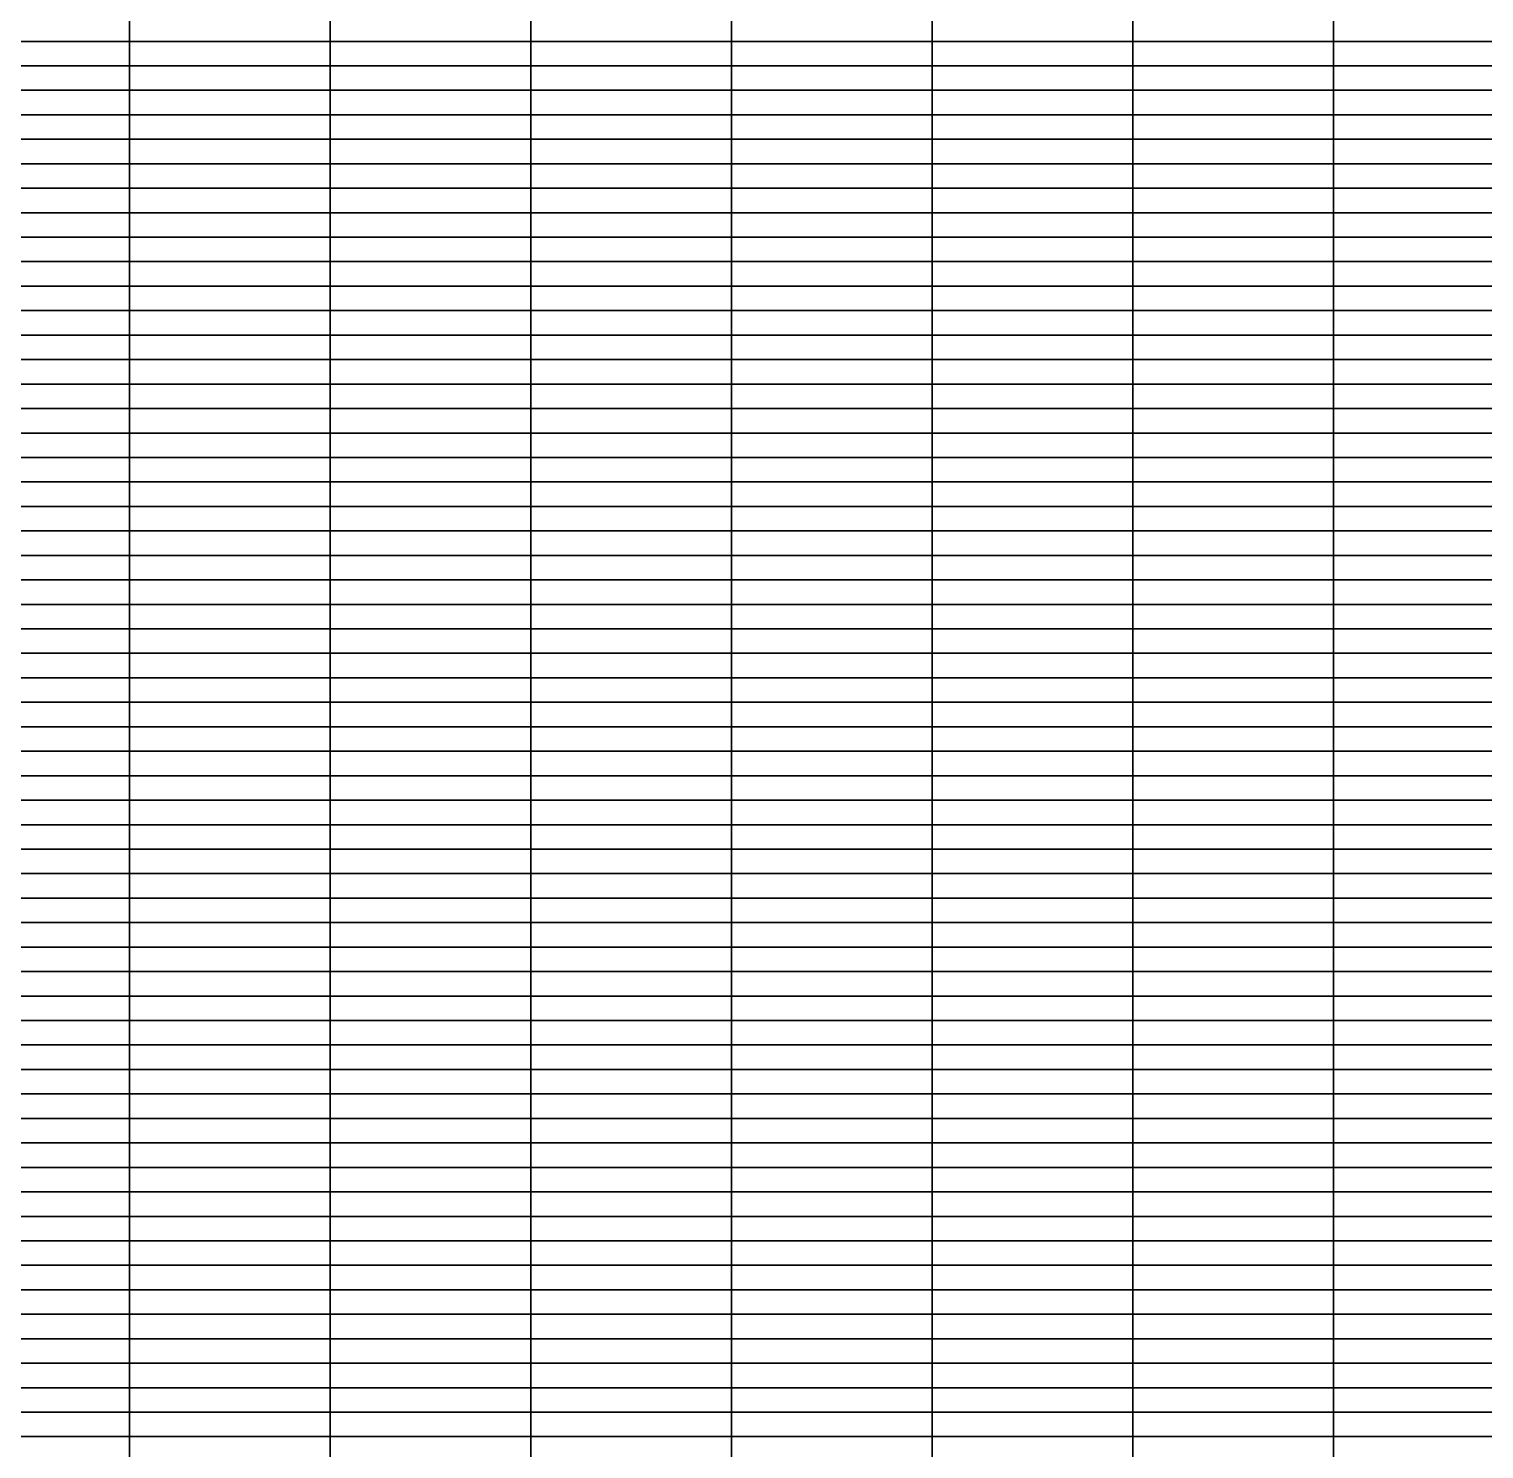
# Model space of a CAD drawing. Header units: metres. Extents: x 0 to 1189, y 5 to 4665.
# Drawn here: x 594.5 to 891.8, y 3497.5 to 3787.5 of the extents above; entities that cross this region are included whole.
import ezdxf

# ---------------------------------------------------------------- set-up
doc = ezdxf.new("R2010")
doc.units = ezdxf.units.M

msp = doc.modelspace()

# ---------------------------------------------------------------- linework, layer by layer
for points in [[(615, 3785, 28.13), (574, 3785, -176.51), (574, 3790, 160.88), (615, 3790, 169.58)], [(656, 3785, 85.23), (615, 3785, 28.13), (615, 3790, 169.58), (656, 3790, 118.37)], [(697, 3785, 115.99), (656, 3785, 85.23), (656, 3790, 118.37), (697, 3790, 134.02)], [(738, 3785, 86.08), (697, 3785, 115.99), (697, 3790, 134.02), (738, 3790, 142.17)], [(779, 3785, 123.13), (738, 3785, 86.08), (738, 3790, 142.17), (779, 3790, 162.71)], [(820, 3785, 162.39), (779, 3785, 123.13), (779, 3790, 162.71), (820, 3790, 174.18)], [(861, 3785, 174.02), (820, 3785, 162.39), (820, 3790, 174.18), (861, 3790, 179.77)], [(902, 3785, 176.3), (861, 3785, 174.02), (861, 3790, 179.77), (902, 3790, 182.78)], [(615, 3780, -452.55), (574, 3780, -901.23), (574, 3785, -176.51), (615, 3785, 28.13)], [(656, 3780, -270.31), (615, 3780, -452.55), (615, 3785, 28.13), (656, 3785, 85.23)], [(697, 3780, -174.48), (656, 3780, -270.31), (656, 3785, 85.23), (697, 3785, 115.99)], [(738, 3780, -68.73), (697, 3780, -174.48), (697, 3785, 115.99), (738, 3785, 86.08)], [(779, 3780, 52.92), (738, 3780, -68.73), (738, 3785, 86.08), (779, 3785, 123.13)], [(820, 3780, 121.88), (779, 3780, 52.92), (779, 3785, 123.13), (820, 3785, 162.39)], [(861, 3780, 119.8), (820, 3780, 121.88), (820, 3785, 162.39), (861, 3785, 174.02)], [(902, 3780, 146.98), (861, 3780, 119.8), (861, 3785, 174.02), (902, 3785, 176.3)], [(615, 3775, 166.07), (574, 3775, 160.04), (574, 3780, -901.23), (615, 3780, -452.55)], [(656, 3775, 127.89), (615, 3775, 166.07), (615, 3780, -452.55), (656, 3780, -270.31)], [(697, 3775, 135.15), (656, 3775, 127.89), (656, 3780, -270.31), (697, 3780, -174.48)], [(738, 3775, 162.02), (697, 3775, 135.15), (697, 3780, -174.48), (738, 3780, -68.73)], [(779, 3775, 157.88), (738, 3775, 162.02), (738, 3780, -68.73), (779, 3780, 52.92)], [(820, 3775, 155.47), (779, 3775, 157.88), (779, 3780, 52.92), (820, 3780, 121.88)], [(861, 3775, 179.93), (820, 3775, 155.47), (820, 3780, 121.88), (861, 3780, 119.8)], [(902, 3775, 183.51), (861, 3775, 179.93), (861, 3780, 119.8), (902, 3780, 146.98)], [(615, 3770, 162.63), (574, 3770, 167.57), (574, 3775, 160.04), (615, 3775, 166.07)], [(656, 3770, 124.72), (615, 3770, 162.63), (615, 3775, 166.07), (656, 3775, 127.89)], [(697, 3770, 115.5), (656, 3770, 124.72), (656, 3775, 127.89), (697, 3775, 135.15)], [(738, 3770, 143.83), (697, 3770, 115.5), (697, 3775, 135.15), (738, 3775, 162.02)], [(779, 3770, 164.44), (738, 3770, 143.83), (738, 3775, 162.02), (779, 3775, 157.88)], [(820, 3770, 154.47), (779, 3770, 164.44), (779, 3775, 157.88), (820, 3775, 155.47)], [(861, 3770, 176.22), (820, 3770, 154.47), (820, 3775, 155.47), (861, 3775, 179.93)], [(902, 3770, 179.91), (861, 3770, 176.22), (861, 3775, 179.93), (902, 3775, 183.51)], [(615, 3765, 158.91), (574, 3765, 166.05), (574, 3770, 167.57), (615, 3770, 162.63)], [(656, 3765, 113.49), (615, 3765, 158.91), (615, 3770, 162.63), (656, 3770, 124.72)], [(697, 3765, 105.23), (656, 3765, 113.49), (656, 3770, 124.72), (697, 3770, 115.5)], [(738, 3765, 75.89), (697, 3765, 105.23), (697, 3770, 115.5), (738, 3770, 143.83)], [(779, 3765, 130.46), (738, 3765, 75.89), (738, 3770, 143.83), (779, 3770, 164.44)], [(820, 3765, 160.92), (779, 3765, 130.46), (779, 3770, 164.44), (820, 3770, 154.47)], [(861, 3765, 175.54), (820, 3765, 160.92), (820, 3770, 154.47), (861, 3770, 176.22)], [(902, 3765, 183.11), (861, 3765, 175.54), (861, 3770, 176.22), (902, 3770, 179.91)], [(615, 3760, 85.27), (574, 3760, 104.26), (574, 3765, 166.05), (615, 3765, 158.91)], [(656, 3760, 47.6), (615, 3760, 85.27), (615, 3765, 158.91), (656, 3765, 113.49)], [(697, 3760, 28.53), (656, 3760, 47.6), (656, 3765, 113.49), (697, 3765, 105.23)], [(738, 3760, 52.76), (697, 3760, 28.53), (697, 3765, 105.23), (738, 3765, 75.89)], [(779, 3760, 110.75), (738, 3760, 52.76), (738, 3765, 75.89), (779, 3765, 130.46)], [(820, 3760, 146.96), (779, 3760, 110.75), (779, 3765, 130.46), (820, 3765, 160.92)], [(861, 3760, 168.83), (820, 3760, 146.96), (820, 3765, 160.92), (861, 3765, 175.54)], [(902, 3760, 176.5), (861, 3760, 168.83), (861, 3765, 175.54), (902, 3765, 183.11)], [(615, 3755, 141.26), (574, 3755, 115.73), (574, 3760, 104.26), (615, 3760, 85.27)], [(656, 3755, 115.9), (615, 3755, 141.26), (615, 3760, 85.27), (656, 3760, 47.6)], [(697, 3755, 131.51), (656, 3755, 115.9), (656, 3760, 47.6), (697, 3760, 28.53)], [(738, 3755, 106.9), (697, 3755, 131.51), (697, 3760, 28.53), (738, 3760, 52.76)], [(779, 3755, 133.89), (738, 3755, 106.9), (738, 3760, 52.76), (779, 3760, 110.75)], [(820, 3755, 173.77), (779, 3755, 133.89), (779, 3760, 110.75), (820, 3760, 146.96)], [(861, 3755, 178.13), (820, 3755, 173.77), (820, 3760, 146.96), (861, 3760, 168.83)], [(902, 3755, 182.84), (861, 3755, 178.13), (861, 3760, 168.83), (902, 3760, 176.5)], [(615, 3750, 59.38), (574, 3750, -61.18), (574, 3755, 115.73), (615, 3755, 141.26)], [(656, 3750, 72.32), (615, 3750, 59.38), (615, 3755, 141.26), (656, 3755, 115.9)], [(697, 3750, 131.87), (656, 3750, 72.32), (656, 3755, 115.9), (697, 3755, 131.51)], [(738, 3750, 122.55), (697, 3750, 131.87), (697, 3755, 131.51), (738, 3755, 106.9)], [(779, 3750, 143.24), (738, 3750, 122.55), (738, 3755, 106.9), (779, 3755, 133.89)], [(820, 3750, 164.49), (779, 3750, 143.24), (779, 3755, 133.89), (820, 3755, 173.77)], [(861, 3750, 170.56), (820, 3750, 164.49), (820, 3755, 173.77), (861, 3755, 178.13)], [(902, 3750, 177.02), (861, 3750, 170.56), (861, 3755, 178.13), (902, 3755, 182.84)], [(615, 3745, -555.04), (574, 3745, -910.08), (574, 3750, -61.18), (615, 3750, 59.38)], [(656, 3745, -216.27), (615, 3745, -555.04), (615, 3750, 59.38), (656, 3750, 72.32)], [(697, 3745, -77.52), (656, 3745, -216.27), (656, 3750, 72.32), (697, 3750, 131.87)], [(738, 3745, 12.07), (697, 3745, -77.52), (697, 3750, 131.87), (738, 3750, 122.55)], [(779, 3745, 66.29), (738, 3745, 12.07), (738, 3750, 122.55), (779, 3750, 143.24)], [(820, 3745, 104.8), (779, 3745, 66.29), (779, 3750, 143.24), (820, 3750, 164.49)], [(861, 3745, 93.49), (820, 3745, 104.8), (820, 3750, 164.49), (861, 3750, 170.56)], [(902, 3745, 119.43), (861, 3745, 93.49), (861, 3750, 170.56), (902, 3750, 177.02)], [(615, 3740, 17.96), (574, 3740, -78.29), (574, 3745, -910.08), (615, 3745, -555.04)], [(656, 3740, 1.35), (615, 3740, 17.96), (615, 3745, -555.04), (656, 3745, -216.27)], [(697, 3740, 6.89), (656, 3740, 1.35), (656, 3745, -216.27), (697, 3745, -77.52)], [(738, 3740, 111.17), (697, 3740, 6.89), (697, 3745, -77.52), (738, 3745, 12.07)], [(779, 3740, 133.13), (738, 3740, 111.17), (738, 3745, 12.07), (779, 3745, 66.29)], [(820, 3740, 171.26), (779, 3740, 133.13), (779, 3745, 66.29), (820, 3745, 104.8)], [(861, 3740, 176.82), (820, 3740, 171.26), (820, 3745, 104.8), (861, 3745, 93.49)], [(902, 3740, 181.83), (861, 3740, 176.82), (861, 3745, 93.49), (902, 3745, 119.43)], [(615, 3735, -142.32), (574, 3735, -164.64), (574, 3740, -78.29), (615, 3740, 17.96)], [(656, 3735, -283.23), (615, 3735, -142.32), (615, 3740, 17.96), (656, 3740, 1.35)], [(697, 3735, -56.57), (656, 3735, -283.23), (656, 3740, 1.35), (697, 3740, 6.89)], [(738, 3735, 86.63), (697, 3735, -56.57), (697, 3740, 6.89), (738, 3740, 111.17)], [(779, 3735, 131.96), (738, 3735, 86.63), (738, 3740, 111.17), (779, 3740, 133.13)], [(820, 3735, 164.96), (779, 3735, 131.96), (779, 3740, 133.13), (820, 3740, 171.26)], [(861, 3735, 172.71), (820, 3735, 164.96), (820, 3740, 171.26), (861, 3740, 176.82)], [(902, 3735, 179.79), (861, 3735, 172.71), (861, 3740, 176.82), (902, 3740, 181.83)], [(615, 3730, 166.88), (574, 3730, 162.59), (574, 3735, -164.64), (615, 3735, -142.32)], [(656, 3730, 116.91), (615, 3730, 166.88), (615, 3735, -142.32), (656, 3735, -283.23)], [(697, 3730, 111.15), (656, 3730, 116.91), (656, 3735, -283.23), (697, 3735, -56.57)], [(738, 3730, 161.84), (697, 3730, 111.15), (697, 3735, -56.57), (738, 3735, 86.63)], [(779, 3730, 170.58), (738, 3730, 161.84), (738, 3735, 86.63), (779, 3735, 131.96)], [(820, 3730, 172.44), (779, 3730, 170.58), (779, 3735, 131.96), (820, 3735, 164.96)], [(861, 3730, 177.82), (820, 3730, 172.44), (820, 3735, 164.96), (861, 3735, 172.71)], [(902, 3730, 180.11), (861, 3730, 177.82), (861, 3735, 172.71), (902, 3735, 179.79)], [(615, 3725, 32.91), (574, 3725, -30.28), (574, 3730, 162.59), (615, 3730, 166.88)], [(656, 3725, 90.23), (615, 3725, 32.91), (615, 3730, 166.88), (656, 3730, 116.91)], [(697, 3725, 107.63), (656, 3725, 90.23), (656, 3730, 116.91), (697, 3730, 111.15)], [(738, 3725, 150.69), (697, 3725, 107.63), (697, 3730, 111.15), (738, 3730, 161.84)], [(779, 3725, 165.04), (738, 3725, 150.69), (738, 3730, 161.84), (779, 3730, 170.58)], [(820, 3725, 174.2), (779, 3725, 165.04), (779, 3730, 170.58), (820, 3730, 172.44)], [(861, 3725, 178.39), (820, 3725, 174.2), (820, 3730, 172.44), (861, 3730, 177.82)], [(902, 3725, 181.16), (861, 3725, 178.39), (861, 3730, 177.82), (902, 3730, 180.11)], [(615, 3720, 52.91), (574, 3720, -347.39), (574, 3725, -30.28), (615, 3725, 32.91)], [(656, 3720, 42.25), (615, 3720, 52.91), (615, 3725, 32.91), (656, 3725, 90.23)], [(697, 3720, 40.88), (656, 3720, 42.25), (656, 3725, 90.23), (697, 3725, 107.63)], [(738, 3720, 94.74), (697, 3720, 40.88), (697, 3725, 107.63), (738, 3725, 150.69)], [(779, 3720, 126.51), (738, 3720, 94.74), (738, 3725, 150.69), (779, 3725, 165.04)], [(820, 3720, 160.4), (779, 3720, 126.51), (779, 3725, 165.04), (820, 3725, 174.2)], [(861, 3720, 169.94), (820, 3720, 160.4), (820, 3725, 174.2), (861, 3725, 178.39)], [(902, 3720, 175.77), (861, 3720, 169.94), (861, 3725, 178.39), (902, 3725, 181.16)], [(615, 3715, 133.38), (574, 3715, 145.28), (574, 3720, -347.39), (615, 3720, 52.91)], [(656, 3715, -3.2), (615, 3715, 133.38), (615, 3720, 52.91), (656, 3720, 42.25)], [(697, 3715, 71.68), (656, 3715, -3.2), (656, 3720, 42.25), (697, 3720, 40.88)], [(738, 3715, -108.21), (697, 3715, 71.68), (697, 3720, 40.88), (738, 3720, 94.74)], [(779, 3715, -5.76), (738, 3715, -108.21), (738, 3720, 94.74), (779, 3720, 126.51)], [(820, 3715, 109.58), (779, 3715, -5.76), (779, 3720, 126.51), (820, 3720, 160.4)], [(861, 3715, 114.25), (820, 3715, 109.58), (820, 3720, 160.4), (861, 3720, 169.94)], [(902, 3715, 146.76), (861, 3715, 114.25), (861, 3720, 169.94), (902, 3720, 175.77)], [(615, 3710, 130.74), (574, 3710, 97.7), (574, 3715, 145.28), (615, 3715, 133.38)], [(656, 3710, 7.94), (615, 3710, 130.74), (615, 3715, 133.38), (656, 3715, -3.2)], [(697, 3710, 128.7), (656, 3710, 7.94), (656, 3715, -3.2), (697, 3715, 71.68)], [(738, 3710, -11.11), (697, 3710, 128.7), (697, 3715, 71.68), (738, 3715, -108.21)], [(779, 3710, 86.05), (738, 3710, -11.11), (738, 3715, -108.21), (779, 3715, -5.76)], [(820, 3710, 149.76), (779, 3710, 86.05), (779, 3715, -5.76), (820, 3715, 109.58)], [(861, 3710, 161.32), (820, 3710, 149.76), (820, 3715, 109.58), (861, 3715, 114.25)], [(902, 3710, 171.09), (861, 3710, 161.32), (861, 3715, 114.25), (902, 3715, 146.76)], [(615, 3705, 148.29), (574, 3705, 150.02), (574, 3710, 97.7), (615, 3710, 130.74)], [(656, 3705, 93.24), (615, 3705, 148.29), (615, 3710, 130.74), (656, 3710, 7.94)], [(697, 3705, 121.7), (656, 3705, 93.24), (656, 3710, 7.94), (697, 3710, 128.7)], [(738, 3705, 60.69), (697, 3705, 121.7), (697, 3710, 128.7), (738, 3710, -11.11)], [(779, 3705, 100.3), (738, 3705, 60.69), (738, 3710, -11.11), (779, 3710, 86.05)], [(820, 3705, 159.48), (779, 3705, 100.3), (779, 3710, 86.05), (820, 3710, 149.76)], [(861, 3705, 162.09), (820, 3705, 159.48), (820, 3710, 149.76), (861, 3710, 161.32)], [(902, 3705, 172.86), (861, 3705, 162.09), (861, 3710, 161.32), (902, 3710, 171.09)], [(615, 3700, 87.75), (574, 3700, 61.84), (574, 3705, 150.02), (615, 3705, 148.29)], [(656, 3700, 74.71), (615, 3700, 87.75), (615, 3705, 148.29), (656, 3705, 93.24)], [(697, 3700, 67.76), (656, 3700, 74.71), (656, 3705, 93.24), (697, 3705, 121.7)], [(738, 3700, 114.74), (697, 3700, 67.76), (697, 3705, 121.7), (738, 3705, 60.69)], [(779, 3700, 144.8), (738, 3700, 114.74), (738, 3705, 60.69), (779, 3705, 100.3)], [(820, 3700, 154.63), (779, 3700, 144.8), (779, 3705, 100.3), (820, 3705, 159.48)], [(861, 3700, 161.96), (820, 3700, 154.63), (820, 3705, 159.48), (861, 3705, 162.09)], [(902, 3700, 170.89), (861, 3700, 161.96), (861, 3705, 162.09), (902, 3705, 172.86)], [(615, 3695, 133.41), (574, 3695, 99.75), (574, 3700, 61.84), (615, 3700, 87.75)], [(656, 3695, 140.12), (615, 3695, 133.41), (615, 3700, 87.75), (656, 3700, 74.71)], [(697, 3695, 122.06), (656, 3695, 140.12), (656, 3700, 74.71), (697, 3700, 67.76)], [(738, 3695, 160.06), (697, 3695, 122.06), (697, 3700, 67.76), (738, 3700, 114.74)], [(779, 3695, 157.15), (738, 3695, 160.06), (738, 3700, 114.74), (779, 3700, 144.8)], [(820, 3695, 175.51), (779, 3695, 157.15), (779, 3700, 144.8), (820, 3700, 154.63)], [(861, 3695, 177.69), (820, 3695, 175.51), (820, 3700, 154.63), (861, 3700, 161.96)], [(902, 3695, 181.25), (861, 3695, 177.69), (861, 3700, 161.96), (902, 3700, 170.89)], [(615, 3690, 75.85), (574, 3690, -74.85), (574, 3695, 99.75), (615, 3695, 133.41)], [(656, 3690, 119.12), (615, 3690, 75.85), (615, 3695, 133.41), (656, 3695, 140.12)], [(697, 3690, 101.38), (656, 3690, 119.12), (656, 3695, 140.12), (697, 3695, 122.06)], [(738, 3690, 152.75), (697, 3690, 101.38), (697, 3695, 122.06), (738, 3695, 160.06)], [(779, 3690, 168.02), (738, 3690, 152.75), (738, 3695, 160.06), (779, 3695, 157.15)], [(820, 3690, 176.76), (779, 3690, 168.02), (779, 3695, 157.15), (820, 3695, 175.51)], [(861, 3690, 180.07), (820, 3690, 176.76), (820, 3695, 175.51), (861, 3695, 177.69)], [(902, 3690, 182.82), (861, 3690, 180.07), (861, 3695, 177.69), (902, 3695, 181.25)], [(615, 3685, -277.23), (574, 3685, -1157.86), (574, 3690, -74.85), (615, 3690, 75.85)], [(656, 3685, -29.07), (615, 3685, -277.23), (615, 3690, 75.85), (656, 3690, 119.12)], [(697, 3685, 50.91), (656, 3685, -29.07), (656, 3690, 119.12), (697, 3690, 101.38)], [(738, 3685, 102.96), (697, 3685, 50.91), (697, 3690, 101.38), (738, 3690, 152.75)], [(779, 3685, 96.52), (738, 3685, 102.96), (738, 3690, 152.75), (779, 3690, 168.02)], [(820, 3685, 107.19), (779, 3685, 96.52), (779, 3690, 168.02), (820, 3690, 176.76)], [(861, 3685, 104.38), (820, 3685, 107.19), (820, 3690, 176.76), (861, 3690, 180.07)], [(902, 3685, 129.8), (861, 3685, 104.38), (861, 3690, 180.07), (902, 3690, 182.82)], [(615, 3680, -48.73), (574, 3680, -295.19), (574, 3685, -1157.86), (615, 3685, -277.23)], [(656, 3680, -106.59), (615, 3680, -48.73), (615, 3685, -277.23), (656, 3685, -29.07)], [(697, 3680, -149.53), (656, 3680, -106.59), (656, 3685, -29.07), (697, 3685, 50.91)], [(738, 3680, -5.29), (697, 3680, -149.53), (697, 3685, 50.91), (738, 3685, 102.96)], [(779, 3680, 79.7), (738, 3680, -5.29), (738, 3685, 102.96), (779, 3685, 96.52)], [(820, 3680, 126.01), (779, 3680, 79.7), (779, 3685, 96.52), (820, 3685, 107.19)], [(861, 3680, 131.49), (820, 3680, 126.01), (820, 3685, 107.19), (861, 3685, 104.38)], [(902, 3680, 140.98), (861, 3680, 131.49), (861, 3685, 104.38), (902, 3685, 129.8)], [(615, 3675, -233.45), (574, 3675, -486.62), (574, 3680, -295.19), (615, 3680, -48.73)], [(656, 3675, -340.72), (615, 3675, -233.45), (615, 3680, -48.73), (656, 3680, -106.59)], [(697, 3675, -47.01), (656, 3675, -340.72), (656, 3680, -106.59), (697, 3680, -149.53)], [(738, 3675, 43.62), (697, 3675, -47.01), (697, 3680, -149.53), (738, 3680, -5.29)], [(779, 3675, 114.44), (738, 3675, 43.62), (738, 3680, -5.29), (779, 3680, 79.7)], [(820, 3675, 164.24), (779, 3675, 114.44), (779, 3680, 79.7), (820, 3680, 126.01)], [(861, 3675, 171.56), (820, 3675, 164.24), (820, 3680, 126.01), (861, 3680, 131.49)], [(902, 3675, 176.25), (861, 3675, 171.56), (861, 3680, 131.49), (902, 3680, 140.98)], [(615, 3670, 152.22), (574, 3670, 147.51), (574, 3675, -486.62), (615, 3675, -233.45)], [(656, 3670, 91.76), (615, 3670, 152.22), (615, 3675, -233.45), (656, 3675, -340.72)], [(697, 3670, 111.12), (656, 3670, 91.76), (656, 3675, -340.72), (697, 3675, -47.01)], [(738, 3670, 140), (697, 3670, 111.12), (697, 3675, -47.01), (738, 3675, 43.62)], [(779, 3670, 161.88), (738, 3670, 140), (738, 3675, 43.62), (779, 3675, 114.44)], [(820, 3670, 178.65), (779, 3670, 161.88), (779, 3675, 114.44), (820, 3675, 164.24)], [(861, 3670, 180.46), (820, 3670, 178.65), (820, 3675, 164.24), (861, 3675, 171.56)], [(902, 3670, 183.09), (861, 3670, 180.46), (861, 3675, 171.56), (902, 3675, 176.25)], [(615, 3665, 66.47), (574, 3665, 25.27), (574, 3670, 147.51), (615, 3670, 152.22)], [(656, 3665, 55.91), (615, 3665, 66.47), (615, 3670, 152.22), (656, 3670, 91.76)], [(697, 3665, 83.88), (656, 3665, 55.91), (656, 3670, 91.76), (697, 3670, 111.12)], [(738, 3665, 136.28), (697, 3665, 83.88), (697, 3670, 111.12), (738, 3670, 140)], [(779, 3665, 152.96), (738, 3665, 136.28), (738, 3670, 140), (779, 3670, 161.88)], [(820, 3665, 174.85), (779, 3665, 152.96), (779, 3670, 161.88), (820, 3670, 178.65)], [(861, 3665, 180.26), (820, 3665, 174.85), (820, 3670, 178.65), (861, 3670, 180.46)], [(902, 3665, 182.45), (861, 3665, 180.26), (861, 3670, 180.46), (902, 3670, 183.09)], [(615, 3660, 18.48), (574, 3660, -151.25), (574, 3665, 25.27), (615, 3665, 66.47)], [(656, 3660, 19.49), (615, 3660, 18.48), (615, 3665, 66.47), (656, 3665, 55.91)], [(697, 3660, 66.27), (656, 3660, 19.49), (656, 3665, 55.91), (697, 3665, 83.88)], [(738, 3660, 112.2), (697, 3660, 66.27), (697, 3665, 83.88), (738, 3665, 136.28)], [(779, 3660, 161.62), (738, 3660, 112.2), (738, 3665, 136.28), (779, 3665, 152.96)], [(820, 3660, 175.02), (779, 3660, 161.62), (779, 3665, 152.96), (820, 3665, 174.85)], [(861, 3660, 181.19), (820, 3660, 175.02), (820, 3665, 174.85), (861, 3665, 180.26)], [(902, 3660, 183.17), (861, 3660, 181.19), (861, 3665, 180.26), (902, 3665, 182.45)], [(615, 3655, -52.05), (574, 3655, -408.05), (574, 3660, -151.25), (615, 3660, 18.48)], [(656, 3655, -29.09), (615, 3655, -52.05), (615, 3660, 18.48), (656, 3660, 19.49)], [(697, 3655, 23.63), (656, 3655, -29.09), (656, 3660, 19.49), (697, 3660, 66.27)], [(738, 3655, 104.48), (697, 3655, 23.63), (697, 3660, 66.27), (738, 3660, 112.2)], [(779, 3655, 126.51), (738, 3655, 104.48), (738, 3660, 112.2), (779, 3660, 161.62)], [(820, 3655, 162.56), (779, 3655, 126.51), (779, 3660, 161.62), (820, 3660, 175.02)], [(861, 3655, 171.19), (820, 3655, 162.56), (820, 3660, 175.02), (861, 3660, 181.19)], [(902, 3655, 176.84), (861, 3655, 171.19), (861, 3660, 181.19), (902, 3660, 183.17)], [(615, 3650, -267.48), (574, 3650, -1153.79), (574, 3655, -408.05), (615, 3655, -52.05)], [(656, 3650, -51.6), (615, 3650, -267.48), (615, 3655, -52.05), (656, 3655, -29.09)], [(697, 3650, -76.57), (656, 3650, -51.6), (656, 3655, -29.09), (697, 3655, 23.63)], [(738, 3650, 93.49), (697, 3650, -76.57), (697, 3655, 23.63), (738, 3655, 104.48)], [(779, 3650, 152.2), (738, 3650, 93.49), (738, 3655, 104.48), (779, 3655, 126.51)], [(820, 3650, 172.42), (779, 3650, 152.2), (779, 3655, 126.51), (820, 3655, 162.56)], [(861, 3650, 179.13), (820, 3650, 172.42), (820, 3655, 162.56), (861, 3655, 171.19)], [(902, 3650, 182.2), (861, 3650, 179.13), (861, 3655, 171.19), (902, 3655, 176.84)], [(615, 3645, -142.76), (574, 3645, -12.76), (574, 3650, -1153.79), (615, 3650, -267.48)], [(656, 3645, -206.79), (615, 3645, -142.76), (615, 3650, -267.48), (656, 3650, -51.6)], [(697, 3645, -98.6), (656, 3645, -206.79), (656, 3650, -51.6), (697, 3650, -76.57)], [(738, 3645, 10.78), (697, 3645, -98.6), (697, 3650, -76.57), (738, 3650, 93.49)], [(779, 3645, 78.27), (738, 3645, 10.78), (738, 3650, 93.49), (779, 3650, 152.2)], [(820, 3645, 132.11), (779, 3645, 78.27), (779, 3650, 152.2), (820, 3650, 172.42)], [(861, 3645, 120.76), (820, 3645, 132.11), (820, 3650, 172.42), (861, 3650, 179.13)], [(902, 3645, 150.26), (861, 3645, 120.76), (861, 3650, 179.13), (902, 3650, 182.2)], [(615, 3640, 117.77), (574, 3640, 144.35), (574, 3645, -12.76), (615, 3645, -142.76)], [(656, 3640, 126.91), (615, 3640, 117.77), (615, 3645, -142.76), (656, 3645, -206.79)], [(697, 3640, -96.31), (656, 3640, 126.91), (656, 3645, -206.79), (697, 3645, -98.6)], [(738, 3640, 137.63), (697, 3640, -96.31), (697, 3645, -98.6), (738, 3645, 10.78)], [(779, 3640, 141.24), (738, 3640, 137.63), (738, 3645, 10.78), (779, 3645, 78.27)], [(820, 3640, 176.77), (779, 3640, 141.24), (779, 3645, 78.27), (820, 3645, 132.11)], [(861, 3640, 178.72), (820, 3640, 176.77), (820, 3645, 132.11), (861, 3645, 120.76)], [(902, 3640, 181.16), (861, 3640, 178.72), (861, 3645, 120.76), (902, 3645, 150.26)], [(615, 3635, 100.79), (574, 3635, 69.85), (574, 3640, 144.35), (615, 3640, 117.77)], [(656, 3635, 60.13), (615, 3635, 100.79), (615, 3640, 117.77), (656, 3640, 126.91)], [(697, 3635, -43.91), (656, 3635, 60.13), (656, 3640, 126.91), (697, 3640, -96.31)], [(738, 3635, 106.21), (697, 3635, -43.91), (697, 3640, -96.31), (738, 3640, 137.63)], [(779, 3635, 144.2), (738, 3635, 106.21), (738, 3640, 137.63), (779, 3640, 141.24)], [(820, 3635, 164.76), (779, 3635, 144.2), (779, 3640, 141.24), (820, 3640, 176.77)], [(861, 3635, 168.64), (820, 3635, 164.76), (820, 3640, 176.77), (861, 3640, 178.72)], [(902, 3635, 178.63), (861, 3635, 168.64), (861, 3640, 178.72), (902, 3640, 181.16)], [(615, 3630, 134.87), (574, 3630, 111.79), (574, 3635, 69.85), (615, 3635, 100.79)], [(656, 3630, 129.51), (615, 3630, 134.87), (615, 3635, 100.79), (656, 3635, 60.13)], [(697, 3630, 125.62), (656, 3630, 129.51), (656, 3635, 60.13), (697, 3635, -43.91)], [(738, 3630, 161.72), (697, 3630, 125.62), (697, 3635, -43.91), (738, 3635, 106.21)], [(779, 3630, 157.29), (738, 3630, 161.72), (738, 3635, 106.21), (779, 3635, 144.2)], [(820, 3630, 176.2), (779, 3630, 157.29), (779, 3635, 144.2), (820, 3635, 164.76)], [(861, 3630, 177.36), (820, 3630, 176.2), (820, 3635, 164.76), (861, 3635, 168.64)], [(902, 3630, 181.25), (861, 3630, 177.36), (861, 3635, 168.64), (902, 3635, 178.63)], [(615, 3625, 109.24), (574, 3625, 21.19), (574, 3630, 111.79), (615, 3630, 134.87)], [(656, 3625, 95.89), (615, 3625, 109.24), (615, 3630, 134.87), (656, 3630, 129.51)], [(697, 3625, 132.03), (656, 3625, 95.89), (656, 3630, 129.51), (697, 3630, 125.62)], [(738, 3625, 161.14), (697, 3625, 132.03), (697, 3630, 125.62), (738, 3630, 161.72)], [(779, 3625, 159.54), (738, 3625, 161.14), (738, 3630, 161.72), (779, 3630, 157.29)], [(820, 3625, 176.63), (779, 3625, 159.54), (779, 3630, 157.29), (820, 3630, 176.2)], [(861, 3625, 178.54), (820, 3625, 176.63), (820, 3630, 176.2), (861, 3630, 177.36)], [(902, 3625, 183.43), (861, 3625, 178.54), (861, 3630, 177.36), (902, 3630, 181.25)], [(615, 3620, -329.71), (574, 3620, -835.59), (574, 3625, 21.19), (615, 3625, 109.24)], [(656, 3620, -150.83), (615, 3620, -329.71), (615, 3625, 109.24), (656, 3625, 95.89)], [(697, 3620, 74.15), (656, 3620, -150.83), (656, 3625, 95.89), (697, 3625, 132.03)], [(738, 3620, 95.45), (697, 3620, 74.15), (697, 3625, 132.03), (738, 3625, 161.14)], [(779, 3620, 122.54), (738, 3620, 95.45), (738, 3625, 161.14), (779, 3625, 159.54)], [(820, 3620, 113.13), (779, 3620, 122.54), (779, 3625, 159.54), (820, 3625, 176.63)], [(861, 3620, 104.62), (820, 3620, 113.13), (820, 3625, 176.63), (861, 3625, 178.54)], [(902, 3620, 131.75), (861, 3620, 104.62), (861, 3625, 178.54), (902, 3625, 183.43)], [(615, 3615, -169.94), (574, 3615, -102.31), (574, 3620, -835.59), (615, 3620, -329.71)], [(656, 3615, -261.98), (615, 3615, -169.94), (615, 3620, -329.71), (656, 3620, -150.83)], [(697, 3615, -136.33), (656, 3615, -261.98), (656, 3620, -150.83), (697, 3620, 74.15)], [(738, 3615, 5), (697, 3615, -136.33), (697, 3620, 74.15), (738, 3620, 95.45)], [(779, 3615, 67.6), (738, 3615, 5), (738, 3620, 95.45), (779, 3620, 122.54)], [(820, 3615, 146.2), (779, 3615, 67.6), (779, 3620, 122.54), (820, 3620, 113.13)], [(861, 3615, 128.4), (820, 3615, 146.2), (820, 3620, 113.13), (861, 3620, 104.62)], [(902, 3615, 142.61), (861, 3615, 128.4), (861, 3620, 104.62), (902, 3620, 131.75)], [(615, 3610, -169.94), (574, 3610, -102.31), (574, 3615, -102.31), (615, 3615, -169.94)], [(656, 3610, -261.98), (615, 3610, -169.94), (615, 3615, -169.94), (656, 3615, -261.98)], [(697, 3610, -136.33), (656, 3610, -261.98), (656, 3615, -261.98), (697, 3615, -136.33)], [(738, 3610, 5), (697, 3610, -136.33), (697, 3615, -136.33), (738, 3615, 5)], [(779, 3610, 67.6), (738, 3610, 5), (738, 3615, 5), (779, 3615, 67.6)], [(820, 3610, 146.2), (779, 3610, 67.6), (779, 3615, 67.6), (820, 3615, 146.2)], [(861, 3610, 128.4), (820, 3610, 146.2), (820, 3615, 146.2), (861, 3615, 128.4)], [(902, 3610, 142.61), (861, 3610, 128.4), (861, 3615, 128.4), (902, 3615, 142.61)], [(615, 3605, -129.11), (574, 3605, -174.41), (574, 3610, -102.31), (615, 3610, -169.94)], [(656, 3605, -263.33), (615, 3605, -129.11), (615, 3610, -169.94), (656, 3610, -261.98)], [(697, 3605, -59.03), (656, 3605, -263.33), (656, 3610, -261.98), (697, 3610, -136.33)], [(738, 3605, 70.28), (697, 3605, -59.03), (697, 3610, -136.33), (738, 3610, 5)], [(779, 3605, 141.43), (738, 3605, 70.28), (738, 3610, 5), (779, 3610, 67.6)], [(820, 3605, 167.32), (779, 3605, 141.43), (779, 3610, 67.6), (820, 3610, 146.2)], [(861, 3605, 169.16), (820, 3605, 167.32), (820, 3610, 146.2), (861, 3610, 128.4)], [(902, 3605, 179.55), (861, 3605, 169.16), (861, 3610, 128.4), (902, 3610, 142.61)], [(615, 3600, 168.79), (574, 3600, 173.37), (574, 3605, -174.41), (615, 3605, -129.11)], [(656, 3600, 144.16), (615, 3600, 168.79), (615, 3605, -129.11), (656, 3605, -263.33)], [(697, 3600, 131.97), (656, 3600, 144.16), (656, 3605, -263.33), (697, 3605, -59.03)], [(738, 3600, 145.21), (697, 3600, 131.97), (697, 3605, -59.03), (738, 3605, 70.28)], [(779, 3600, 153.04), (738, 3600, 145.21), (738, 3605, 70.28), (779, 3605, 141.43)], [(820, 3600, 173.57), (779, 3600, 153.04), (779, 3605, 141.43), (820, 3605, 167.32)], [(861, 3600, 170.45), (820, 3600, 173.57), (820, 3605, 167.32), (861, 3605, 169.16)], [(902, 3600, 181.89), (861, 3600, 170.45), (861, 3605, 169.16), (902, 3605, 179.55)], [(615, 3595, 85.19), (574, 3595, 16.25), (574, 3600, 173.37), (615, 3600, 168.79)], [(656, 3595, 96.6), (615, 3595, 85.19), (615, 3600, 168.79), (656, 3600, 144.16)], [(697, 3595, 111.84), (656, 3595, 96.6), (656, 3600, 144.16), (697, 3600, 131.97)], [(738, 3595, 143.84), (697, 3595, 111.84), (697, 3600, 131.97), (738, 3600, 145.21)], [(779, 3595, 143.04), (738, 3595, 143.84), (738, 3600, 145.21), (779, 3600, 153.04)], [(820, 3595, 172.45), (779, 3595, 143.04), (779, 3600, 153.04), (820, 3600, 173.57)], [(861, 3595, 170.12), (820, 3595, 172.45), (820, 3600, 173.57), (861, 3600, 170.45)], [(902, 3595, 179.61), (861, 3595, 170.12), (861, 3600, 170.45), (902, 3600, 181.89)], [(615, 3590, -30.62), (574, 3590, -118.61), (574, 3595, 16.25), (615, 3595, 85.19)], [(656, 3590, 30.43), (615, 3590, -30.62), (615, 3595, 85.19), (656, 3595, 96.6)], [(697, 3590, 59.91), (656, 3590, 30.43), (656, 3595, 96.6), (697, 3595, 111.84)], [(738, 3590, 124.86), (697, 3590, 59.91), (697, 3595, 111.84), (738, 3595, 143.84)], [(779, 3590, 149.86), (738, 3590, 124.86), (738, 3595, 143.84), (779, 3595, 143.04)], [(820, 3590, 166.34), (779, 3590, 149.86), (779, 3595, 143.04), (820, 3595, 172.45)], [(861, 3590, 176.95), (820, 3590, 166.34), (820, 3595, 172.45), (861, 3595, 170.12)], [(902, 3590, 176.49), (861, 3590, 176.95), (861, 3595, 170.12), (902, 3595, 179.61)], [(615, 3585, 58.48), (574, 3585, -195.44), (574, 3590, -118.61), (615, 3590, -30.62)], [(656, 3585, 93.44), (615, 3585, 58.48), (615, 3590, -30.62), (656, 3590, 30.43)], [(697, 3585, 64.29), (656, 3585, 93.44), (656, 3590, 30.43), (697, 3590, 59.91)], [(738, 3585, 118.08), (697, 3585, 64.29), (697, 3590, 59.91), (738, 3590, 124.86)], [(779, 3585, 151.26), (738, 3585, 118.08), (738, 3590, 124.86), (779, 3590, 149.86)], [(820, 3585, 169.8), (779, 3585, 151.26), (779, 3590, 149.86), (820, 3590, 166.34)], [(861, 3585, 179.67), (820, 3585, 169.8), (820, 3590, 166.34), (861, 3590, 176.95)], [(902, 3585, 179.53), (861, 3585, 179.67), (861, 3590, 176.95), (902, 3590, 176.49)], [(615, 3580, -272.25), (574, 3580, -790.72), (574, 3585, -195.44), (615, 3585, 58.48)], [(656, 3580, -101.02), (615, 3580, -272.25), (615, 3585, 58.48), (656, 3585, 93.44)], [(697, 3580, -71.71), (656, 3580, -101.02), (656, 3585, 93.44), (697, 3585, 64.29)], [(738, 3580, -20.65), (697, 3580, -71.71), (697, 3585, 64.29), (738, 3585, 118.08)], [(779, 3580, 97.06), (738, 3580, -20.65), (738, 3585, 118.08), (779, 3585, 151.26)], [(820, 3580, 149.93), (779, 3580, 97.06), (779, 3585, 151.26), (820, 3585, 169.8)], [(861, 3580, 162.58), (820, 3580, 149.93), (820, 3585, 169.8), (861, 3585, 179.67)], [(902, 3580, 166.39), (861, 3580, 162.58), (861, 3585, 179.67), (902, 3585, 179.53)], [(615, 3575, -310.71), (574, 3575, -23.92), (574, 3580, -790.72), (615, 3580, -272.25)], [(656, 3575, -222.95), (615, 3575, -310.71), (615, 3580, -272.25), (656, 3580, -101.02)], [(697, 3575, -63.05), (656, 3575, -222.95), (656, 3580, -101.02), (697, 3580, -71.71)], [(738, 3575, -25.15), (697, 3575, -63.05), (697, 3580, -71.71), (738, 3580, -20.65)], [(779, 3575, 80.42), (738, 3575, -25.15), (738, 3580, -20.65), (779, 3580, 97.06)], [(820, 3575, 134.77), (779, 3575, 80.42), (779, 3580, 97.06), (820, 3580, 149.93)], [(861, 3575, 123.51), (820, 3575, 134.77), (820, 3580, 149.93), (861, 3580, 162.58)], [(902, 3575, 150.13), (861, 3575, 123.51), (861, 3580, 162.58), (902, 3580, 166.39)], [(615, 3570, 150.73), (574, 3570, 114.73), (574, 3575, -23.92), (615, 3575, -310.71)], [(656, 3570, 159.91), (615, 3570, 150.73), (615, 3575, -310.71), (656, 3575, -222.95)], [(697, 3570, 165.4), (656, 3570, 159.91), (656, 3575, -222.95), (697, 3575, -63.05)], [(738, 3570, 167.9), (697, 3570, 165.4), (697, 3575, -63.05), (738, 3575, -25.15)], [(779, 3570, 176.82), (738, 3570, 167.9), (738, 3575, -25.15), (779, 3575, 80.42)], [(820, 3570, 181.72), (779, 3570, 176.82), (779, 3575, 80.42), (820, 3575, 134.77)], [(861, 3570, 180.17), (820, 3570, 181.72), (820, 3575, 134.77), (861, 3575, 123.51)], [(902, 3570, 181.66), (861, 3570, 180.17), (861, 3575, 123.51), (902, 3575, 150.13)], [(615, 3565, 173.62), (574, 3565, 174.06), (574, 3570, 114.73), (615, 3570, 150.73)], [(656, 3565, 169.82), (615, 3565, 173.62), (615, 3570, 150.73), (656, 3570, 159.91)], [(697, 3565, 113.41), (656, 3565, 169.82), (656, 3570, 159.91), (697, 3570, 165.4)], [(738, 3565, 150.63), (697, 3565, 113.41), (697, 3570, 165.4), (738, 3570, 167.9)], [(779, 3565, 160.94), (738, 3565, 150.63), (738, 3570, 167.9), (779, 3570, 176.82)], [(820, 3565, 181.78), (779, 3565, 160.94), (779, 3570, 176.82), (820, 3570, 181.72)], [(861, 3565, 184.95), (820, 3565, 181.78), (820, 3570, 181.72), (861, 3570, 180.17)], [(902, 3565, 185.62), (861, 3565, 184.95), (861, 3570, 180.17), (902, 3570, 181.66)], [(615, 3560, 89.33), (574, 3560, 103.76), (574, 3565, 174.06), (615, 3565, 173.62)], [(656, 3560, 84.9), (615, 3560, 89.33), (615, 3565, 173.62), (656, 3565, 169.82)], [(697, 3560, 22.33), (656, 3560, 84.9), (656, 3565, 169.82), (697, 3565, 113.41)], [(738, 3560, 118.78), (697, 3560, 22.33), (697, 3565, 113.41), (738, 3565, 150.63)], [(779, 3560, 148.96), (738, 3560, 118.78), (738, 3565, 150.63), (779, 3565, 160.94)], [(820, 3560, 165.87), (779, 3560, 148.96), (779, 3565, 160.94), (820, 3565, 181.78)], [(861, 3560, 173.53), (820, 3560, 165.87), (820, 3565, 181.78), (861, 3565, 184.95)], [(902, 3560, 179.52), (861, 3560, 173.53), (861, 3565, 184.95), (902, 3565, 185.62)], [(615, 3555, 118.67), (574, 3555, 90.64), (574, 3560, 103.76), (615, 3560, 89.33)], [(656, 3555, 140.56), (615, 3555, 118.67), (615, 3560, 89.33), (656, 3560, 84.9)], [(697, 3555, 126.3), (656, 3555, 140.56), (656, 3560, 84.9), (697, 3560, 22.33)], [(738, 3555, 156.94), (697, 3555, 126.3), (697, 3560, 22.33), (738, 3560, 118.78)], [(779, 3555, 175.18), (738, 3555, 156.94), (738, 3560, 118.78), (779, 3560, 148.96)], [(820, 3555, 178.86), (779, 3555, 175.18), (779, 3560, 148.96), (820, 3560, 165.87)], [(861, 3555, 181.21), (820, 3555, 178.86), (820, 3560, 165.87), (861, 3560, 173.53)], [(902, 3555, 182.83), (861, 3555, 181.21), (861, 3560, 173.53), (902, 3560, 179.52)], [(615, 3550, 69.29), (574, 3550, -39.61), (574, 3555, 90.64), (615, 3555, 118.67)], [(656, 3550, 96.56), (615, 3550, 69.29), (615, 3555, 118.67), (656, 3555, 140.56)], [(697, 3550, 86.61), (656, 3550, 96.56), (656, 3555, 140.56), (697, 3555, 126.3)], [(738, 3550, 147.36), (697, 3550, 86.61), (697, 3555, 126.3), (738, 3555, 156.94)], [(779, 3550, 161.41), (738, 3550, 147.36), (738, 3555, 156.94), (779, 3555, 175.18)], [(820, 3550, 170.28), (779, 3550, 161.41), (779, 3555, 175.18), (820, 3555, 178.86)], [(861, 3550, 174.9), (820, 3550, 170.28), (820, 3555, 178.86), (861, 3555, 181.21)], [(902, 3550, 181.85), (861, 3550, 174.9), (861, 3555, 181.21), (902, 3555, 182.83)], [(615, 3545, 69.29), (574, 3545, -39.61), (574, 3550, -39.61), (615, 3550, 69.29)], [(656, 3545, 96.56), (615, 3545, 69.29), (615, 3550, 69.29), (656, 3550, 96.56)], [(697, 3545, 86.61), (656, 3545, 96.56), (656, 3550, 96.56), (697, 3550, 86.61)], [(738, 3545, 147.36), (697, 3545, 86.61), (697, 3550, 86.61), (738, 3550, 147.36)], [(779, 3545, 161.41), (738, 3545, 147.36), (738, 3550, 147.36), (779, 3550, 161.41)], [(820, 3545, 170.28), (779, 3545, 161.41), (779, 3550, 161.41), (820, 3550, 170.28)], [(861, 3545, 174.9), (820, 3545, 170.28), (820, 3550, 170.28), (861, 3550, 174.9)], [(902, 3545, 181.85), (861, 3545, 174.9), (861, 3550, 174.9), (902, 3550, 181.85)], [(615, 3540, -179.64), (574, 3540, -481.19), (574, 3545, -39.61), (615, 3545, 69.29)], [(656, 3540, -327.53), (615, 3540, -179.64), (615, 3545, 69.29), (656, 3545, 96.56)], [(697, 3540, -98.69), (656, 3540, -327.53), (656, 3545, 96.56), (697, 3545, 86.61)], [(738, 3540, 60.81), (697, 3540, -98.69), (697, 3545, 86.61), (738, 3545, 147.36)], [(779, 3540, 113.76), (738, 3540, 60.81), (738, 3545, 147.36), (779, 3545, 161.41)], [(820, 3540, 165.41), (779, 3540, 113.76), (779, 3545, 161.41), (820, 3545, 170.28)], [(861, 3540, 175.26), (820, 3540, 165.41), (820, 3545, 170.28), (861, 3545, 174.9)], [(902, 3540, 178.93), (861, 3540, 175.26), (861, 3545, 174.9), (902, 3545, 181.85)], [(615, 3535, -179.64), (574, 3535, -481.19), (574, 3540, -481.19), (615, 3540, -179.64)], [(656, 3535, -327.53), (615, 3535, -179.64), (615, 3540, -179.64), (656, 3540, -327.53)], [(697, 3535, -98.69), (656, 3535, -327.53), (656, 3540, -327.53), (697, 3540, -98.69)], [(738, 3535, 60.81), (697, 3535, -98.69), (697, 3540, -98.69), (738, 3540, 60.81)], [(779, 3535, 113.76), (738, 3535, 60.81), (738, 3540, 60.81), (779, 3540, 113.76)], [(820, 3535, 165.41), (779, 3535, 113.76), (779, 3540, 113.76), (820, 3540, 165.41)], [(861, 3535, 175.26), (820, 3535, 165.41), (820, 3540, 165.41), (861, 3540, 175.26)], [(902, 3535, 178.93), (861, 3535, 175.26), (861, 3540, 175.26), (902, 3540, 178.93)], [(615, 3530, 179.71), (574, 3530, 168.11), (574, 3535, -481.19), (615, 3535, -179.64)], [(656, 3530, 175.09), (615, 3530, 179.71), (615, 3535, -179.64), (656, 3535, -327.53)], [(697, 3530, 153.24), (656, 3530, 175.09), (656, 3535, -327.53), (697, 3535, -98.69)], [(738, 3530, 178.18), (697, 3530, 153.24), (697, 3535, -98.69), (738, 3535, 60.81)], [(779, 3530, 182.25), (738, 3530, 178.18), (738, 3535, 60.81), (779, 3535, 113.76)], [(820, 3530, 186.43), (779, 3530, 182.25), (779, 3535, 113.76), (820, 3535, 165.41)], [(861, 3530, 186.72), (820, 3530, 186.43), (820, 3535, 165.41), (861, 3535, 175.26)], [(902, 3530, 186.75), (861, 3530, 186.72), (861, 3535, 175.26), (902, 3535, 178.93)], [(615, 3525, 59.29), (574, 3525, 65.43), (574, 3530, 168.11), (615, 3530, 179.71)], [(656, 3525, 124.52), (615, 3525, 59.29), (615, 3530, 179.71), (656, 3530, 175.09)], [(697, 3525, 127.05), (656, 3525, 124.52), (656, 3530, 175.09), (697, 3530, 153.24)], [(738, 3525, 168.67), (697, 3525, 127.05), (697, 3530, 153.24), (738, 3530, 178.18)], [(779, 3525, 180.17), (738, 3525, 168.67), (738, 3530, 178.18), (779, 3530, 182.25)], [(820, 3525, 184.72), (779, 3525, 180.17), (779, 3530, 182.25), (820, 3530, 186.43)], [(861, 3525, 185.19), (820, 3525, 184.72), (820, 3530, 186.43), (861, 3530, 186.72)], [(902, 3525, 185.67), (861, 3525, 185.19), (861, 3530, 186.72), (902, 3530, 186.75)], [(615, 3520, 23.45), (574, 3520, -138.8), (574, 3525, 65.43), (615, 3525, 59.29)], [(656, 3520, 77.75), (615, 3520, 23.45), (615, 3525, 59.29), (656, 3525, 124.52)], [(697, 3520, 112.42), (656, 3520, 77.75), (656, 3525, 124.52), (697, 3525, 127.05)], [(738, 3520, 149.37), (697, 3520, 112.42), (697, 3525, 127.05), (738, 3525, 168.67)], [(779, 3520, 166.8), (738, 3520, 149.37), (738, 3525, 168.67), (779, 3525, 180.17)], [(820, 3520, 179.97), (779, 3520, 166.8), (779, 3525, 180.17), (820, 3525, 184.72)], [(861, 3520, 183.89), (820, 3520, 179.97), (820, 3525, 184.72), (861, 3525, 185.19)], [(902, 3520, 184.63), (861, 3520, 183.89), (861, 3525, 185.19), (902, 3525, 185.67)], [(615, 3515, 67.38), (574, 3515, -172.86), (574, 3520, -138.8), (615, 3520, 23.45)], [(656, 3515, 63.49), (615, 3515, 67.38), (615, 3520, 23.45), (656, 3520, 77.75)], [(697, 3515, 91.36), (656, 3515, 63.49), (656, 3520, 77.75), (697, 3520, 112.42)], [(738, 3515, 121.36), (697, 3515, 91.36), (697, 3520, 112.42), (738, 3520, 149.37)], [(779, 3515, 137.87), (738, 3515, 121.36), (738, 3520, 149.37), (779, 3520, 166.8)], [(820, 3515, 169.21), (779, 3515, 137.87), (779, 3520, 166.8), (820, 3520, 179.97)], [(861, 3515, 175.95), (820, 3515, 169.21), (820, 3520, 179.97), (861, 3520, 183.89)], [(902, 3515, 180.9), (861, 3515, 175.95), (861, 3520, 183.89), (902, 3520, 184.63)], [(615, 3510, -140.35), (574, 3510, -649.35), (574, 3515, -172.86), (615, 3515, 67.38)], [(656, 3510, -52.03), (615, 3510, -140.35), (615, 3515, 67.38), (656, 3515, 63.49)], [(697, 3510, -51.75), (656, 3510, -52.03), (656, 3515, 63.49), (697, 3515, 91.36)], [(738, 3510, 115.09), (697, 3510, -51.75), (697, 3515, 91.36), (738, 3515, 121.36)], [(779, 3510, 147.01), (738, 3510, 115.09), (738, 3515, 121.36), (779, 3515, 137.87)], [(820, 3510, 175.34), (779, 3510, 147.01), (779, 3515, 137.87), (820, 3515, 169.21)], [(861, 3510, 180.1), (820, 3510, 175.34), (820, 3515, 169.21), (861, 3515, 175.95)], [(902, 3510, 182.1), (861, 3510, 180.1), (861, 3515, 175.95), (902, 3515, 180.9)], [(615, 3505, -617.03), (574, 3505, -319.23), (574, 3510, -649.35), (615, 3510, -140.35)], [(656, 3505, -195.5), (615, 3505, -617.03), (615, 3510, -140.35), (656, 3510, -52.03)], [(697, 3505, -97.47), (656, 3505, -195.5), (656, 3510, -52.03), (697, 3510, -51.75)], [(738, 3505, -21.04), (697, 3505, -97.47), (697, 3510, -51.75), (738, 3510, 115.09)], [(779, 3505, 81.91), (738, 3505, -21.04), (738, 3510, 115.09), (779, 3510, 147.01)], [(820, 3505, 132.69), (779, 3505, 81.91), (779, 3510, 147.01), (820, 3510, 175.34)], [(861, 3505, 123.81), (820, 3505, 132.69), (820, 3510, 175.34), (861, 3510, 180.1)], [(902, 3505, 150.76), (861, 3505, 123.81), (861, 3510, 180.1), (902, 3510, 182.1)], [(615, 3500, 182.96), (574, 3500, 177.69), (574, 3505, -319.23), (615, 3505, -617.03)], [(656, 3500, 178.41), (615, 3500, 182.96), (615, 3505, -617.03), (656, 3505, -195.5)], [(697, 3500, 161.76), (656, 3500, 178.41), (656, 3505, -195.5), (697, 3505, -97.47)], [(738, 3500, 165.48), (697, 3500, 161.76), (697, 3505, -97.47), (738, 3505, -21.04)], [(779, 3500, 178.78), (738, 3500, 165.48), (738, 3505, -21.04), (779, 3505, 81.91)], [(820, 3500, 182.52), (779, 3500, 178.78), (779, 3505, 81.91), (820, 3505, 132.69)], [(861, 3500, 182.97), (820, 3500, 182.52), (820, 3505, 132.69), (861, 3505, 123.81)], [(902, 3500, 181.52), (861, 3500, 182.97), (861, 3505, 123.81), (902, 3505, 150.76)], [(615, 3495, 169.37), (574, 3495, 181.56), (574, 3500, 177.69), (615, 3500, 182.96)], [(656, 3495, 163.96), (615, 3495, 169.37), (615, 3500, 182.96), (656, 3500, 178.41)], [(697, 3495, 116.14), (656, 3495, 163.96), (656, 3500, 178.41), (697, 3500, 161.76)], [(738, 3495, 154.19), (697, 3495, 116.14), (697, 3500, 161.76), (738, 3500, 165.48)], [(779, 3495, 175.12), (738, 3495, 154.19), (738, 3500, 165.48), (779, 3500, 178.78)], [(820, 3495, 185.11), (779, 3495, 175.12), (779, 3500, 178.78), (820, 3500, 182.52)], [(861, 3495, 185.37), (820, 3495, 185.11), (820, 3500, 182.52), (861, 3500, 182.97)], [(902, 3495, 183.58), (861, 3495, 185.37), (861, 3500, 182.97), (902, 3500, 181.52)]]:
    msp.add_3dface(points)

doc.saveas('drawing.dxf')
